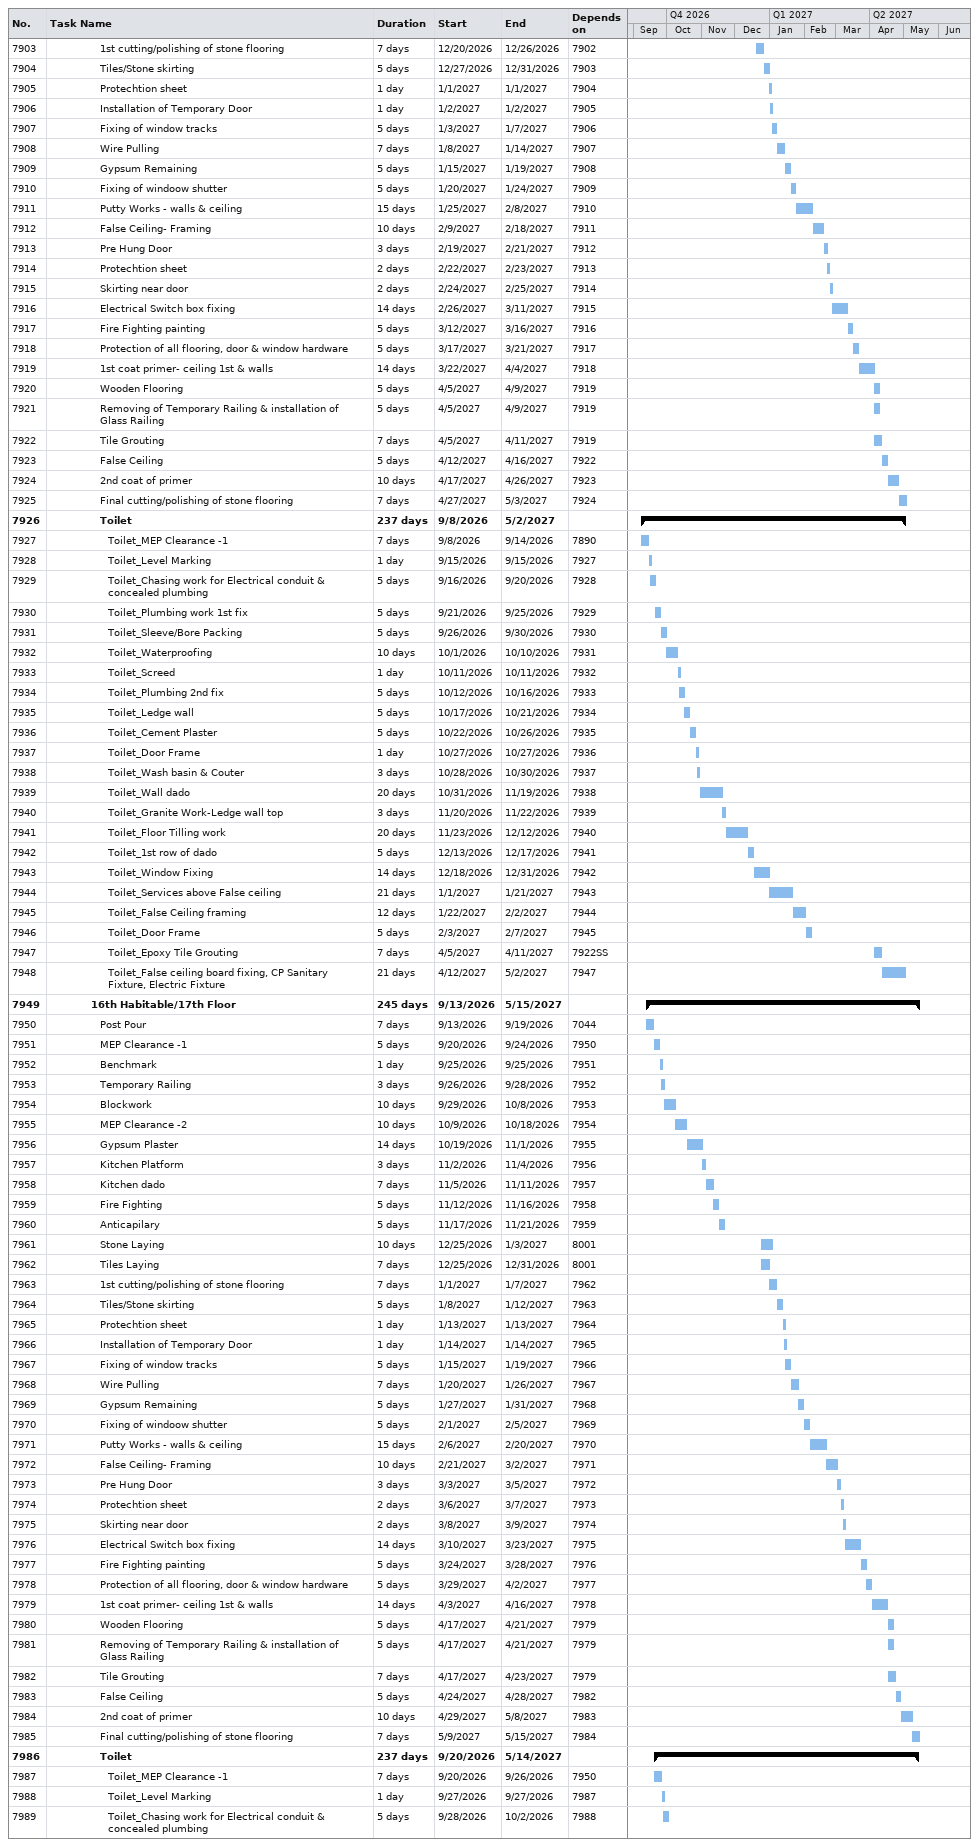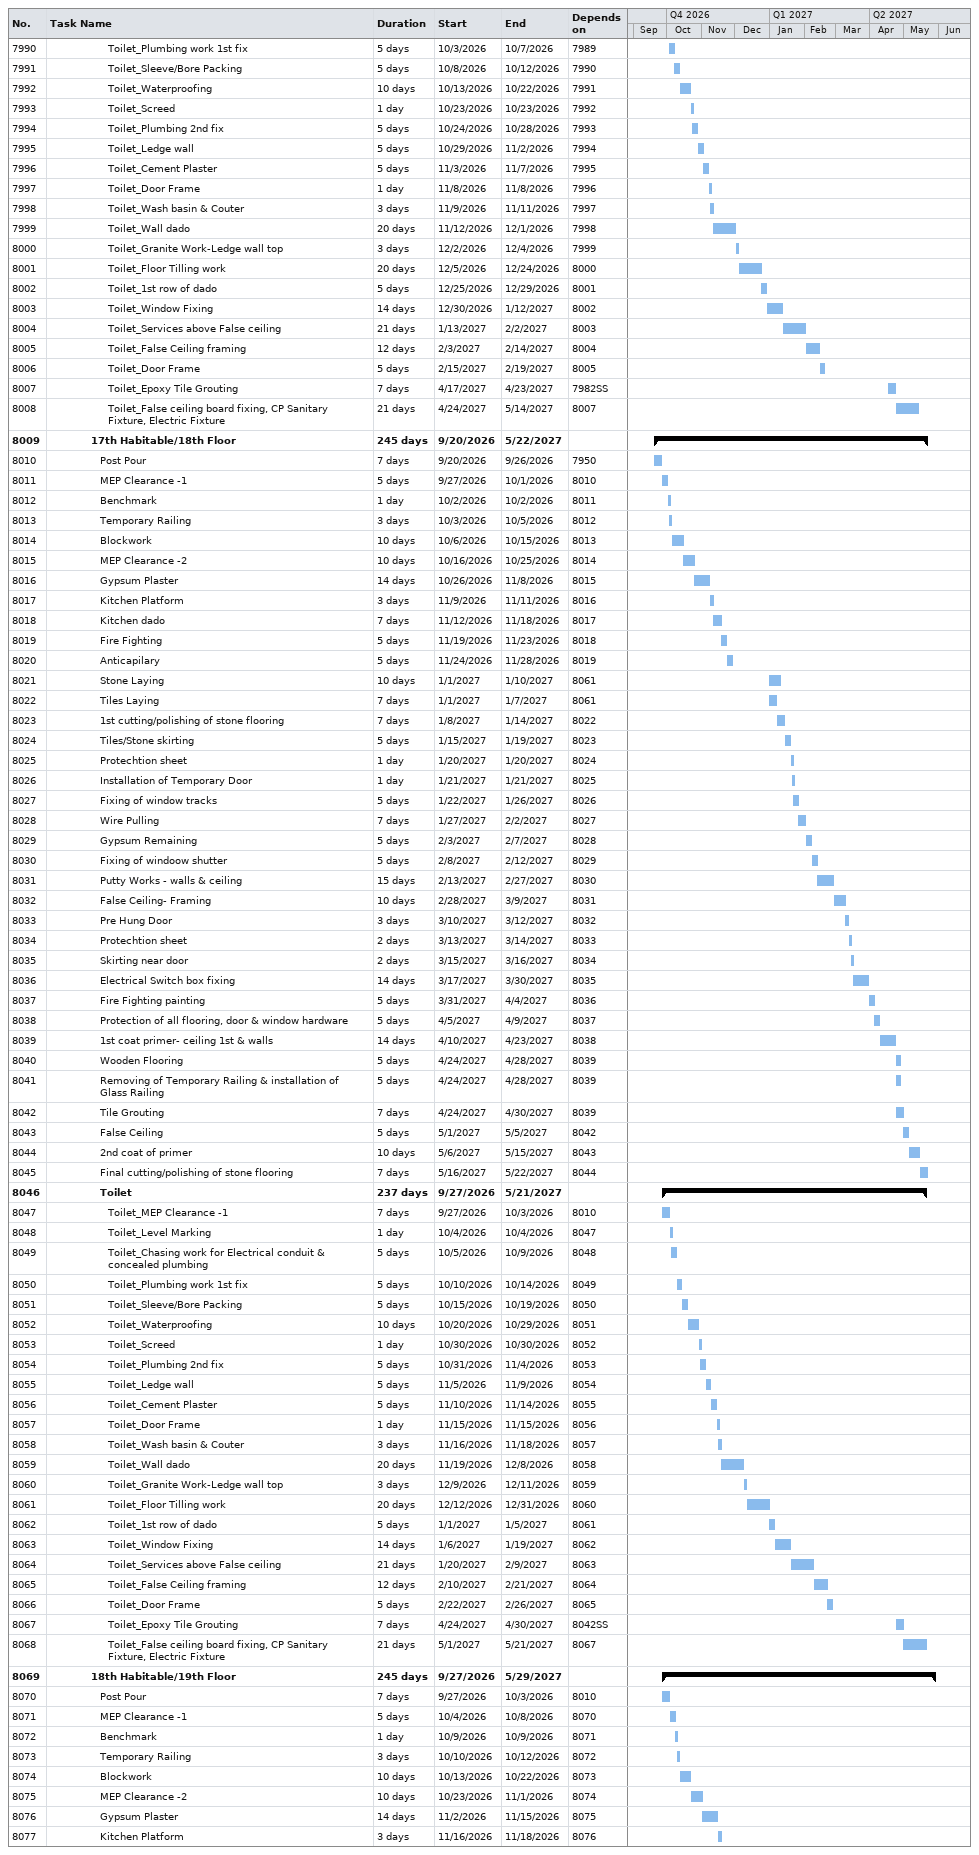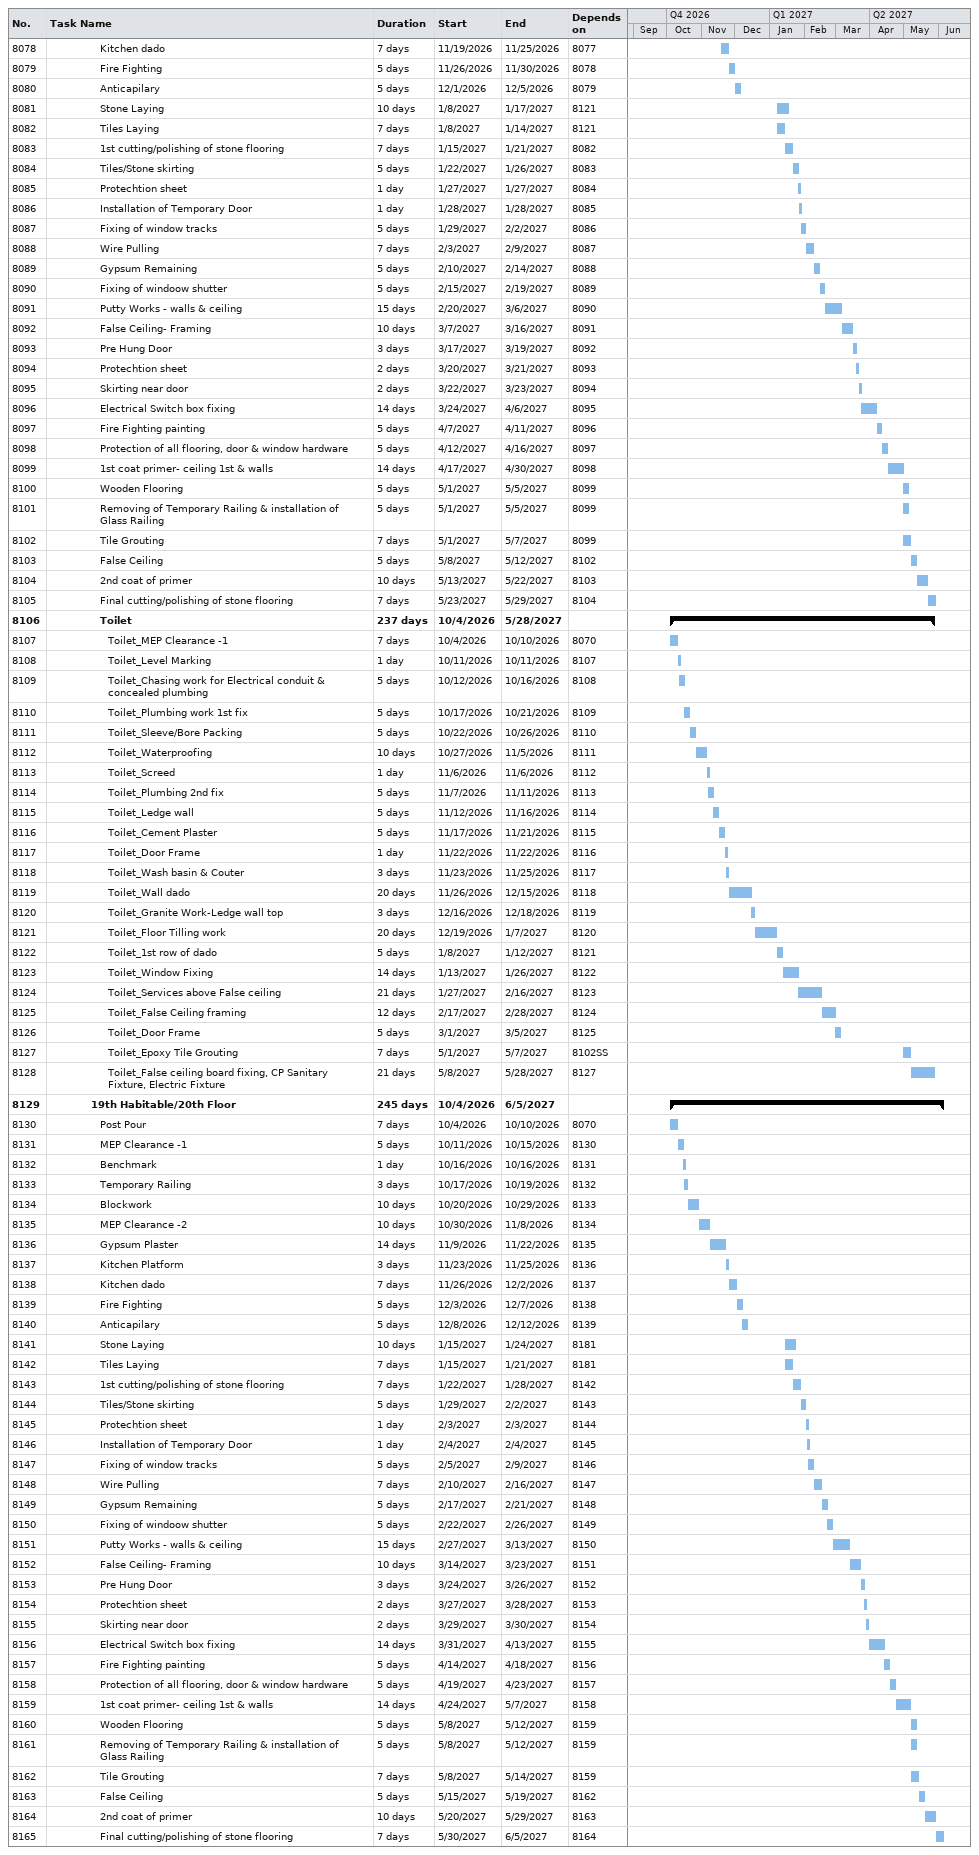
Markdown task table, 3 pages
| ID | Level | Task | Duration | Start | Finish | Predecessors |
|---|---|---|---|---|---|---|
| 7903 | 7 | 1st cutting/polishing of stone flooring | 7d | 2026-12-20 | 2026-12-26 | 7902 |
| 7904 | 7 | Tiles/Stone skirting | 5d | 2026-12-27 | 2026-12-31 | 7903 |
| 7905 | 7 | Protechtion sheet | 1d | 2027-01-01 | 2027-01-01 | 7904 |
| 7906 | 7 | Installation of Temporary Door | 1d | 2027-01-02 | 2027-01-02 | 7905 |
| 7907 | 7 | Fixing of window tracks | 5d | 2027-01-03 | 2027-01-07 | 7906 |
| 7908 | 7 | Wire Pulling | 7d | 2027-01-08 | 2027-01-14 | 7907 |
| 7909 | 7 | Gypsum Remaining | 5d | 2027-01-15 | 2027-01-19 | 7908 |
| 7910 | 7 | Fixing of windoow shutter | 5d | 2027-01-20 | 2027-01-24 | 7909 |
| 7911 | 7 | Putty Works - walls & ceiling | 15d | 2027-01-25 | 2027-02-08 | 7910 |
| 7912 | 7 | False Ceiling- Framing | 10d | 2027-02-09 | 2027-02-18 | 7911 |
| 7913 | 7 | Pre Hung Door | 3d | 2027-02-19 | 2027-02-21 | 7912 |
| 7914 | 7 | Protechtion sheet | 2d | 2027-02-22 | 2027-02-23 | 7913 |
| 7915 | 7 | Skirting near door | 2d | 2027-02-24 | 2027-02-25 | 7914 |
| 7916 | 7 | Electrical Switch box fixing | 14d | 2027-02-26 | 2027-03-11 | 7915 |
| 7917 | 7 | Fire Fighting painting | 5d | 2027-03-12 | 2027-03-16 | 7916 |
| 7918 | 7 | Protection of all flooring, door & window hardware | 5d | 2027-03-17 | 2027-03-21 | 7917 |
| 7919 | 7 | 1st coat primer- ceiling 1st & walls | 14d | 2027-03-22 | 2027-04-04 | 7918 |
| 7920 | 7 | Wooden Flooring | 5d | 2027-04-05 | 2027-04-09 | 7919 |
| 7921 | 7 | Removing of Temporary Railing & installation of Glass Railing | 5d | 2027-04-05 | 2027-04-09 | 7919 |
| 7922 | 7 | Tile Grouting | 7d | 2027-04-05 | 2027-04-11 | 7919 |
| 7923 | 7 | False Ceiling | 5d | 2027-04-12 | 2027-04-16 | 7922 |
| 7924 | 7 | 2nd coat of primer | 10d | 2027-04-17 | 2027-04-26 | 7923 |
| 7925 | 7 | Final cutting/polishing of stone flooring | 7d | 2027-04-27 | 2027-05-03 | 7924 |
| 7926 | 7 | **Toilet** | 237d | 2026-09-08 | 2027-05-02 |  |
| 7927 | 8 | Toilet_MEP Clearance -1 | 7d | 2026-09-08 | 2026-09-14 | 7890 |
| 7928 | 8 | Toilet_Level Marking | 1d | 2026-09-15 | 2026-09-15 | 7927 |
| 7929 | 8 | Toilet_Chasing work for Electrical conduit & concealed plumbing | 5d | 2026-09-16 | 2026-09-20 | 7928 |
| 7930 | 8 | Toilet_Plumbing work 1st fix | 5d | 2026-09-21 | 2026-09-25 | 7929 |
| 7931 | 8 | Toilet_Sleeve/Bore Packing | 5d | 2026-09-26 | 2026-09-30 | 7930 |
| 7932 | 8 | Toilet_Waterproofing | 10d | 2026-10-01 | 2026-10-10 | 7931 |
| 7933 | 8 | Toilet_Screed | 1d | 2026-10-11 | 2026-10-11 | 7932 |
| 7934 | 8 | Toilet_Plumbing 2nd fix | 5d | 2026-10-12 | 2026-10-16 | 7933 |
| 7935 | 8 | Toilet_Ledge wall | 5d | 2026-10-17 | 2026-10-21 | 7934 |
| 7936 | 8 | Toilet_Cement Plaster | 5d | 2026-10-22 | 2026-10-26 | 7935 |
| 7937 | 8 | Toilet_Door Frame | 1d | 2026-10-27 | 2026-10-27 | 7936 |
| 7938 | 8 | Toilet_Wash basin & Couter | 3d | 2026-10-28 | 2026-10-30 | 7937 |
| 7939 | 8 | Toilet_Wall dado | 20d | 2026-10-31 | 2026-11-19 | 7938 |
| 7940 | 8 | Toilet_Granite Work-Ledge wall top | 3d | 2026-11-20 | 2026-11-22 | 7939 |
| 7941 | 8 | Toilet_Floor Tilling work | 20d | 2026-11-23 | 2026-12-12 | 7940 |
| 7942 | 8 | Toilet_1st row of dado | 5d | 2026-12-13 | 2026-12-17 | 7941 |
| 7943 | 8 | Toilet_Window Fixing | 14d | 2026-12-18 | 2026-12-31 | 7942 |
| 7944 | 8 | Toilet_Services above False ceiling | 21d | 2027-01-01 | 2027-01-21 | 7943 |
| 7945 | 8 | Toilet_False Ceiling framing | 12d | 2027-01-22 | 2027-02-02 | 7944 |
| 7946 | 8 | Toilet_Door Frame | 5d | 2027-02-03 | 2027-02-07 | 7945 |
| 7947 | 8 | Toilet_Epoxy Tile Grouting | 7d | 2027-04-05 | 2027-04-11 | 7922SS |
| 7948 | 8 | Toilet_False ceiling board fixing, CP Sanitary Fixture, Electric Fixture | 21d | 2027-04-12 | 2027-05-02 | 7947 |
| 7949 | 6 | **16th Habitable/17th Floor** | 245d | 2026-09-13 | 2027-05-15 |  |
| 7950 | 7 | Post Pour | 7d | 2026-09-13 | 2026-09-19 | 7044 |
| 7951 | 7 | MEP Clearance -1 | 5d | 2026-09-20 | 2026-09-24 | 7950 |
| 7952 | 7 | Benchmark | 1d | 2026-09-25 | 2026-09-25 | 7951 |
| 7953 | 7 | Temporary Railing | 3d | 2026-09-26 | 2026-09-28 | 7952 |
| 7954 | 7 | Blockwork | 10d | 2026-09-29 | 2026-10-08 | 7953 |
| 7955 | 7 | MEP Clearance -2 | 10d | 2026-10-09 | 2026-10-18 | 7954 |
| 7956 | 7 | Gypsum Plaster | 14d | 2026-10-19 | 2026-11-01 | 7955 |
| 7957 | 7 | Kitchen Platform | 3d | 2026-11-02 | 2026-11-04 | 7956 |
| 7958 | 7 | Kitchen dado | 7d | 2026-11-05 | 2026-11-11 | 7957 |
| 7959 | 7 | Fire Fighting | 5d | 2026-11-12 | 2026-11-16 | 7958 |
| 7960 | 7 | Anticapilary | 5d | 2026-11-17 | 2026-11-21 | 7959 |
| 7961 | 7 | Stone Laying | 10d | 2026-12-25 | 2027-01-03 | 8001 |
| 7962 | 7 | Tiles Laying | 7d | 2026-12-25 | 2026-12-31 | 8001 |
| 7963 | 7 | 1st cutting/polishing of stone flooring | 7d | 2027-01-01 | 2027-01-07 | 7962 |
| 7964 | 7 | Tiles/Stone skirting | 5d | 2027-01-08 | 2027-01-12 | 7963 |
| 7965 | 7 | Protechtion sheet | 1d | 2027-01-13 | 2027-01-13 | 7964 |
| 7966 | 7 | Installation of Temporary Door | 1d | 2027-01-14 | 2027-01-14 | 7965 |
| 7967 | 7 | Fixing of window tracks | 5d | 2027-01-15 | 2027-01-19 | 7966 |
| 7968 | 7 | Wire Pulling | 7d | 2027-01-20 | 2027-01-26 | 7967 |
| 7969 | 7 | Gypsum Remaining | 5d | 2027-01-27 | 2027-01-31 | 7968 |
| 7970 | 7 | Fixing of windoow shutter | 5d | 2027-02-01 | 2027-02-05 | 7969 |
| 7971 | 7 | Putty Works - walls & ceiling | 15d | 2027-02-06 | 2027-02-20 | 7970 |
| 7972 | 7 | False Ceiling- Framing | 10d | 2027-02-21 | 2027-03-02 | 7971 |
| 7973 | 7 | Pre Hung Door | 3d | 2027-03-03 | 2027-03-05 | 7972 |
| 7974 | 7 | Protechtion sheet | 2d | 2027-03-06 | 2027-03-07 | 7973 |
| 7975 | 7 | Skirting near door | 2d | 2027-03-08 | 2027-03-09 | 7974 |
| 7976 | 7 | Electrical Switch box fixing | 14d | 2027-03-10 | 2027-03-23 | 7975 |
| 7977 | 7 | Fire Fighting painting | 5d | 2027-03-24 | 2027-03-28 | 7976 |
| 7978 | 7 | Protection of all flooring, door & window hardware | 5d | 2027-03-29 | 2027-04-02 | 7977 |
| 7979 | 7 | 1st coat primer- ceiling 1st & walls | 14d | 2027-04-03 | 2027-04-16 | 7978 |
| 7980 | 7 | Wooden Flooring | 5d | 2027-04-17 | 2027-04-21 | 7979 |
| 7981 | 7 | Removing of Temporary Railing & installation of Glass Railing | 5d | 2027-04-17 | 2027-04-21 | 7979 |
| 7982 | 7 | Tile Grouting | 7d | 2027-04-17 | 2027-04-23 | 7979 |
| 7983 | 7 | False Ceiling | 5d | 2027-04-24 | 2027-04-28 | 7982 |
| 7984 | 7 | 2nd coat of primer | 10d | 2027-04-29 | 2027-05-08 | 7983 |
| 7985 | 7 | Final cutting/polishing of stone flooring | 7d | 2027-05-09 | 2027-05-15 | 7984 |
| 7986 | 7 | **Toilet** | 237d | 2026-09-20 | 2027-05-14 |  |
| 7987 | 8 | Toilet_MEP Clearance -1 | 7d | 2026-09-20 | 2026-09-26 | 7950 |
| 7988 | 8 | Toilet_Level Marking | 1d | 2026-09-27 | 2026-09-27 | 7987 |
| 7989 | 8 | Toilet_Chasing work for Electrical conduit & concealed plumbing | 5d | 2026-09-28 | 2026-10-02 | 7988 |
| 7990 | 8 | Toilet_Plumbing work 1st fix | 5d | 2026-10-03 | 2026-10-07 | 7989 |
| 7991 | 8 | Toilet_Sleeve/Bore Packing | 5d | 2026-10-08 | 2026-10-12 | 7990 |
| 7992 | 8 | Toilet_Waterproofing | 10d | 2026-10-13 | 2026-10-22 | 7991 |
| 7993 | 8 | Toilet_Screed | 1d | 2026-10-23 | 2026-10-23 | 7992 |
| 7994 | 8 | Toilet_Plumbing 2nd fix | 5d | 2026-10-24 | 2026-10-28 | 7993 |
| 7995 | 8 | Toilet_Ledge wall | 5d | 2026-10-29 | 2026-11-02 | 7994 |
| 7996 | 8 | Toilet_Cement Plaster | 5d | 2026-11-03 | 2026-11-07 | 7995 |
| 7997 | 8 | Toilet_Door Frame | 1d | 2026-11-08 | 2026-11-08 | 7996 |
| 7998 | 8 | Toilet_Wash basin & Couter | 3d | 2026-11-09 | 2026-11-11 | 7997 |
| 7999 | 8 | Toilet_Wall dado | 20d | 2026-11-12 | 2026-12-01 | 7998 |
| 8000 | 8 | Toilet_Granite Work-Ledge wall top | 3d | 2026-12-02 | 2026-12-04 | 7999 |
| 8001 | 8 | Toilet_Floor Tilling work | 20d | 2026-12-05 | 2026-12-24 | 8000 |
| 8002 | 8 | Toilet_1st row of dado | 5d | 2026-12-25 | 2026-12-29 | 8001 |
| 8003 | 8 | Toilet_Window Fixing | 14d | 2026-12-30 | 2027-01-12 | 8002 |
| 8004 | 8 | Toilet_Services above False ceiling | 21d | 2027-01-13 | 2027-02-02 | 8003 |
| 8005 | 8 | Toilet_False Ceiling framing | 12d | 2027-02-03 | 2027-02-14 | 8004 |
| 8006 | 8 | Toilet_Door Frame | 5d | 2027-02-15 | 2027-02-19 | 8005 |
| 8007 | 8 | Toilet_Epoxy Tile Grouting | 7d | 2027-04-17 | 2027-04-23 | 7982SS |
| 8008 | 8 | Toilet_False ceiling board fixing, CP Sanitary Fixture, Electric Fixture | 21d | 2027-04-24 | 2027-05-14 | 8007 |
| 8009 | 6 | **17th Habitable/18th Floor** | 245d | 2026-09-20 | 2027-05-22 |  |
| 8010 | 7 | Post Pour | 7d | 2026-09-20 | 2026-09-26 | 7950 |
| 8011 | 7 | MEP Clearance -1 | 5d | 2026-09-27 | 2026-10-01 | 8010 |
| 8012 | 7 | Benchmark | 1d | 2026-10-02 | 2026-10-02 | 8011 |
| 8013 | 7 | Temporary Railing | 3d | 2026-10-03 | 2026-10-05 | 8012 |
| 8014 | 7 | Blockwork | 10d | 2026-10-06 | 2026-10-15 | 8013 |
| 8015 | 7 | MEP Clearance -2 | 10d | 2026-10-16 | 2026-10-25 | 8014 |
| 8016 | 7 | Gypsum Plaster | 14d | 2026-10-26 | 2026-11-08 | 8015 |
| 8017 | 7 | Kitchen Platform | 3d | 2026-11-09 | 2026-11-11 | 8016 |
| 8018 | 7 | Kitchen dado | 7d | 2026-11-12 | 2026-11-18 | 8017 |
| 8019 | 7 | Fire Fighting | 5d | 2026-11-19 | 2026-11-23 | 8018 |
| 8020 | 7 | Anticapilary | 5d | 2026-11-24 | 2026-11-28 | 8019 |
| 8021 | 7 | Stone Laying | 10d | 2027-01-01 | 2027-01-10 | 8061 |
| 8022 | 7 | Tiles Laying | 7d | 2027-01-01 | 2027-01-07 | 8061 |
| 8023 | 7 | 1st cutting/polishing of stone flooring | 7d | 2027-01-08 | 2027-01-14 | 8022 |
| 8024 | 7 | Tiles/Stone skirting | 5d | 2027-01-15 | 2027-01-19 | 8023 |
| 8025 | 7 | Protechtion sheet | 1d | 2027-01-20 | 2027-01-20 | 8024 |
| 8026 | 7 | Installation of Temporary Door | 1d | 2027-01-21 | 2027-01-21 | 8025 |
| 8027 | 7 | Fixing of window tracks | 5d | 2027-01-22 | 2027-01-26 | 8026 |
| 8028 | 7 | Wire Pulling | 7d | 2027-01-27 | 2027-02-02 | 8027 |
| 8029 | 7 | Gypsum Remaining | 5d | 2027-02-03 | 2027-02-07 | 8028 |
| 8030 | 7 | Fixing of windoow shutter | 5d | 2027-02-08 | 2027-02-12 | 8029 |
| 8031 | 7 | Putty Works - walls & ceiling | 15d | 2027-02-13 | 2027-02-27 | 8030 |
| 8032 | 7 | False Ceiling- Framing | 10d | 2027-02-28 | 2027-03-09 | 8031 |
| 8033 | 7 | Pre Hung Door | 3d | 2027-03-10 | 2027-03-12 | 8032 |
| 8034 | 7 | Protechtion sheet | 2d | 2027-03-13 | 2027-03-14 | 8033 |
| 8035 | 7 | Skirting near door | 2d | 2027-03-15 | 2027-03-16 | 8034 |
| 8036 | 7 | Electrical Switch box fixing | 14d | 2027-03-17 | 2027-03-30 | 8035 |
| 8037 | 7 | Fire Fighting painting | 5d | 2027-03-31 | 2027-04-04 | 8036 |
| 8038 | 7 | Protection of all flooring, door & window hardware | 5d | 2027-04-05 | 2027-04-09 | 8037 |
| 8039 | 7 | 1st coat primer- ceiling 1st & walls | 14d | 2027-04-10 | 2027-04-23 | 8038 |
| 8040 | 7 | Wooden Flooring | 5d | 2027-04-24 | 2027-04-28 | 8039 |
| 8041 | 7 | Removing of Temporary Railing & installation of Glass Railing | 5d | 2027-04-24 | 2027-04-28 | 8039 |
| 8042 | 7 | Tile Grouting | 7d | 2027-04-24 | 2027-04-30 | 8039 |
| 8043 | 7 | False Ceiling | 5d | 2027-05-01 | 2027-05-05 | 8042 |
| 8044 | 7 | 2nd coat of primer | 10d | 2027-05-06 | 2027-05-15 | 8043 |
| 8045 | 7 | Final cutting/polishing of stone flooring | 7d | 2027-05-16 | 2027-05-22 | 8044 |
| 8046 | 7 | **Toilet** | 237d | 2026-09-27 | 2027-05-21 |  |
| 8047 | 8 | Toilet_MEP Clearance -1 | 7d | 2026-09-27 | 2026-10-03 | 8010 |
| 8048 | 8 | Toilet_Level Marking | 1d | 2026-10-04 | 2026-10-04 | 8047 |
| 8049 | 8 | Toilet_Chasing work for Electrical conduit & concealed plumbing | 5d | 2026-10-05 | 2026-10-09 | 8048 |
| 8050 | 8 | Toilet_Plumbing work 1st fix | 5d | 2026-10-10 | 2026-10-14 | 8049 |
| 8051 | 8 | Toilet_Sleeve/Bore Packing | 5d | 2026-10-15 | 2026-10-19 | 8050 |
| 8052 | 8 | Toilet_Waterproofing | 10d | 2026-10-20 | 2026-10-29 | 8051 |
| 8053 | 8 | Toilet_Screed | 1d | 2026-10-30 | 2026-10-30 | 8052 |
| 8054 | 8 | Toilet_Plumbing 2nd fix | 5d | 2026-10-31 | 2026-11-04 | 8053 |
| 8055 | 8 | Toilet_Ledge wall | 5d | 2026-11-05 | 2026-11-09 | 8054 |
| 8056 | 8 | Toilet_Cement Plaster | 5d | 2026-11-10 | 2026-11-14 | 8055 |
| 8057 | 8 | Toilet_Door Frame | 1d | 2026-11-15 | 2026-11-15 | 8056 |
| 8058 | 8 | Toilet_Wash basin & Couter | 3d | 2026-11-16 | 2026-11-18 | 8057 |
| 8059 | 8 | Toilet_Wall dado | 20d | 2026-11-19 | 2026-12-08 | 8058 |
| 8060 | 8 | Toilet_Granite Work-Ledge wall top | 3d | 2026-12-09 | 2026-12-11 | 8059 |
| 8061 | 8 | Toilet_Floor Tilling work | 20d | 2026-12-12 | 2026-12-31 | 8060 |
| 8062 | 8 | Toilet_1st row of dado | 5d | 2027-01-01 | 2027-01-05 | 8061 |
| 8063 | 8 | Toilet_Window Fixing | 14d | 2027-01-06 | 2027-01-19 | 8062 |
| 8064 | 8 | Toilet_Services above False ceiling | 21d | 2027-01-20 | 2027-02-09 | 8063 |
| 8065 | 8 | Toilet_False Ceiling framing | 12d | 2027-02-10 | 2027-02-21 | 8064 |
| 8066 | 8 | Toilet_Door Frame | 5d | 2027-02-22 | 2027-02-26 | 8065 |
| 8067 | 8 | Toilet_Epoxy Tile Grouting | 7d | 2027-04-24 | 2027-04-30 | 8042SS |
| 8068 | 8 | Toilet_False ceiling board fixing, CP Sanitary Fixture, Electric Fixture | 21d | 2027-05-01 | 2027-05-21 | 8067 |
| 8069 | 6 | **18th Habitable/19th Floor** | 245d | 2026-09-27 | 2027-05-29 |  |
| 8070 | 7 | Post Pour | 7d | 2026-09-27 | 2026-10-03 | 8010 |
| 8071 | 7 | MEP Clearance -1 | 5d | 2026-10-04 | 2026-10-08 | 8070 |
| 8072 | 7 | Benchmark | 1d | 2026-10-09 | 2026-10-09 | 8071 |
| 8073 | 7 | Temporary Railing | 3d | 2026-10-10 | 2026-10-12 | 8072 |
| 8074 | 7 | Blockwork | 10d | 2026-10-13 | 2026-10-22 | 8073 |
| 8075 | 7 | MEP Clearance -2 | 10d | 2026-10-23 | 2026-11-01 | 8074 |
| 8076 | 7 | Gypsum Plaster | 14d | 2026-11-02 | 2026-11-15 | 8075 |
| 8077 | 7 | Kitchen Platform | 3d | 2026-11-16 | 2026-11-18 | 8076 |
| 8078 | 7 | Kitchen dado | 7d | 2026-11-19 | 2026-11-25 | 8077 |
| 8079 | 7 | Fire Fighting | 5d | 2026-11-26 | 2026-11-30 | 8078 |
| 8080 | 7 | Anticapilary | 5d | 2026-12-01 | 2026-12-05 | 8079 |
| 8081 | 7 | Stone Laying | 10d | 2027-01-08 | 2027-01-17 | 8121 |
| 8082 | 7 | Tiles Laying | 7d | 2027-01-08 | 2027-01-14 | 8121 |
| 8083 | 7 | 1st cutting/polishing of stone flooring | 7d | 2027-01-15 | 2027-01-21 | 8082 |
| 8084 | 7 | Tiles/Stone skirting | 5d | 2027-01-22 | 2027-01-26 | 8083 |
| 8085 | 7 | Protechtion sheet | 1d | 2027-01-27 | 2027-01-27 | 8084 |
| 8086 | 7 | Installation of Temporary Door | 1d | 2027-01-28 | 2027-01-28 | 8085 |
| 8087 | 7 | Fixing of window tracks | 5d | 2027-01-29 | 2027-02-02 | 8086 |
| 8088 | 7 | Wire Pulling | 7d | 2027-02-03 | 2027-02-09 | 8087 |
| 8089 | 7 | Gypsum Remaining | 5d | 2027-02-10 | 2027-02-14 | 8088 |
| 8090 | 7 | Fixing of windoow shutter | 5d | 2027-02-15 | 2027-02-19 | 8089 |
| 8091 | 7 | Putty Works - walls & ceiling | 15d | 2027-02-20 | 2027-03-06 | 8090 |
| 8092 | 7 | False Ceiling- Framing | 10d | 2027-03-07 | 2027-03-16 | 8091 |
| 8093 | 7 | Pre Hung Door | 3d | 2027-03-17 | 2027-03-19 | 8092 |
| 8094 | 7 | Protechtion sheet | 2d | 2027-03-20 | 2027-03-21 | 8093 |
| 8095 | 7 | Skirting near door | 2d | 2027-03-22 | 2027-03-23 | 8094 |
| 8096 | 7 | Electrical Switch box fixing | 14d | 2027-03-24 | 2027-04-06 | 8095 |
| 8097 | 7 | Fire Fighting painting | 5d | 2027-04-07 | 2027-04-11 | 8096 |
| 8098 | 7 | Protection of all flooring, door & window hardware | 5d | 2027-04-12 | 2027-04-16 | 8097 |
| 8099 | 7 | 1st coat primer- ceiling 1st & walls | 14d | 2027-04-17 | 2027-04-30 | 8098 |
| 8100 | 7 | Wooden Flooring | 5d | 2027-05-01 | 2027-05-05 | 8099 |
| 8101 | 7 | Removing of Temporary Railing & installation of Glass Railing | 5d | 2027-05-01 | 2027-05-05 | 8099 |
| 8102 | 7 | Tile Grouting | 7d | 2027-05-01 | 2027-05-07 | 8099 |
| 8103 | 7 | False Ceiling | 5d | 2027-05-08 | 2027-05-12 | 8102 |
| 8104 | 7 | 2nd coat of primer | 10d | 2027-05-13 | 2027-05-22 | 8103 |
| 8105 | 7 | Final cutting/polishing of stone flooring | 7d | 2027-05-23 | 2027-05-29 | 8104 |
| 8106 | 7 | **Toilet** | 237d | 2026-10-04 | 2027-05-28 |  |
| 8107 | 8 | Toilet_MEP Clearance -1 | 7d | 2026-10-04 | 2026-10-10 | 8070 |
| 8108 | 8 | Toilet_Level Marking | 1d | 2026-10-11 | 2026-10-11 | 8107 |
| 8109 | 8 | Toilet_Chasing work for Electrical conduit & concealed plumbing | 5d | 2026-10-12 | 2026-10-16 | 8108 |
| 8110 | 8 | Toilet_Plumbing work 1st fix | 5d | 2026-10-17 | 2026-10-21 | 8109 |
| 8111 | 8 | Toilet_Sleeve/Bore Packing | 5d | 2026-10-22 | 2026-10-26 | 8110 |
| 8112 | 8 | Toilet_Waterproofing | 10d | 2026-10-27 | 2026-11-05 | 8111 |
| 8113 | 8 | Toilet_Screed | 1d | 2026-11-06 | 2026-11-06 | 8112 |
| 8114 | 8 | Toilet_Plumbing 2nd fix | 5d | 2026-11-07 | 2026-11-11 | 8113 |
| 8115 | 8 | Toilet_Ledge wall | 5d | 2026-11-12 | 2026-11-16 | 8114 |
| 8116 | 8 | Toilet_Cement Plaster | 5d | 2026-11-17 | 2026-11-21 | 8115 |
| 8117 | 8 | Toilet_Door Frame | 1d | 2026-11-22 | 2026-11-22 | 8116 |
| 8118 | 8 | Toilet_Wash basin & Couter | 3d | 2026-11-23 | 2026-11-25 | 8117 |
| 8119 | 8 | Toilet_Wall dado | 20d | 2026-11-26 | 2026-12-15 | 8118 |
| 8120 | 8 | Toilet_Granite Work-Ledge wall top | 3d | 2026-12-16 | 2026-12-18 | 8119 |
| 8121 | 8 | Toilet_Floor Tilling work | 20d | 2026-12-19 | 2027-01-07 | 8120 |
| 8122 | 8 | Toilet_1st row of dado | 5d | 2027-01-08 | 2027-01-12 | 8121 |
| 8123 | 8 | Toilet_Window Fixing | 14d | 2027-01-13 | 2027-01-26 | 8122 |
| 8124 | 8 | Toilet_Services above False ceiling | 21d | 2027-01-27 | 2027-02-16 | 8123 |
| 8125 | 8 | Toilet_False Ceiling framing | 12d | 2027-02-17 | 2027-02-28 | 8124 |
| 8126 | 8 | Toilet_Door Frame | 5d | 2027-03-01 | 2027-03-05 | 8125 |
| 8127 | 8 | Toilet_Epoxy Tile Grouting | 7d | 2027-05-01 | 2027-05-07 | 8102SS |
| 8128 | 8 | Toilet_False ceiling board fixing, CP Sanitary Fixture, Electric Fixture | 21d | 2027-05-08 | 2027-05-28 | 8127 |
| 8129 | 6 | **19th Habitable/20th Floor** | 245d | 2026-10-04 | 2027-06-05 |  |
| 8130 | 7 | Post Pour | 7d | 2026-10-04 | 2026-10-10 | 8070 |
| 8131 | 7 | MEP Clearance -1 | 5d | 2026-10-11 | 2026-10-15 | 8130 |
| 8132 | 7 | Benchmark | 1d | 2026-10-16 | 2026-10-16 | 8131 |
| 8133 | 7 | Temporary Railing | 3d | 2026-10-17 | 2026-10-19 | 8132 |
| 8134 | 7 | Blockwork | 10d | 2026-10-20 | 2026-10-29 | 8133 |
| 8135 | 7 | MEP Clearance -2 | 10d | 2026-10-30 | 2026-11-08 | 8134 |
| 8136 | 7 | Gypsum Plaster | 14d | 2026-11-09 | 2026-11-22 | 8135 |
| 8137 | 7 | Kitchen Platform | 3d | 2026-11-23 | 2026-11-25 | 8136 |
| 8138 | 7 | Kitchen dado | 7d | 2026-11-26 | 2026-12-02 | 8137 |
| 8139 | 7 | Fire Fighting | 5d | 2026-12-03 | 2026-12-07 | 8138 |
| 8140 | 7 | Anticapilary | 5d | 2026-12-08 | 2026-12-12 | 8139 |
| 8141 | 7 | Stone Laying | 10d | 2027-01-15 | 2027-01-24 | 8181 |
| 8142 | 7 | Tiles Laying | 7d | 2027-01-15 | 2027-01-21 | 8181 |
| 8143 | 7 | 1st cutting/polishing of stone flooring | 7d | 2027-01-22 | 2027-01-28 | 8142 |
| 8144 | 7 | Tiles/Stone skirting | 5d | 2027-01-29 | 2027-02-02 | 8143 |
| 8145 | 7 | Protechtion sheet | 1d | 2027-02-03 | 2027-02-03 | 8144 |
| 8146 | 7 | Installation of Temporary Door | 1d | 2027-02-04 | 2027-02-04 | 8145 |
| 8147 | 7 | Fixing of window tracks | 5d | 2027-02-05 | 2027-02-09 | 8146 |
| 8148 | 7 | Wire Pulling | 7d | 2027-02-10 | 2027-02-16 | 8147 |
| 8149 | 7 | Gypsum Remaining | 5d | 2027-02-17 | 2027-02-21 | 8148 |
| 8150 | 7 | Fixing of windoow shutter | 5d | 2027-02-22 | 2027-02-26 | 8149 |
| 8151 | 7 | Putty Works - walls & ceiling | 15d | 2027-02-27 | 2027-03-13 | 8150 |
| 8152 | 7 | False Ceiling- Framing | 10d | 2027-03-14 | 2027-03-23 | 8151 |
| 8153 | 7 | Pre Hung Door | 3d | 2027-03-24 | 2027-03-26 | 8152 |
| 8154 | 7 | Protechtion sheet | 2d | 2027-03-27 | 2027-03-28 | 8153 |
| 8155 | 7 | Skirting near door | 2d | 2027-03-29 | 2027-03-30 | 8154 |
| 8156 | 7 | Electrical Switch box fixing | 14d | 2027-03-31 | 2027-04-13 | 8155 |
| 8157 | 7 | Fire Fighting painting | 5d | 2027-04-14 | 2027-04-18 | 8156 |
| 8158 | 7 | Protection of all flooring, door & window hardware | 5d | 2027-04-19 | 2027-04-23 | 8157 |
| 8159 | 7 | 1st coat primer- ceiling 1st & walls | 14d | 2027-04-24 | 2027-05-07 | 8158 |
| 8160 | 7 | Wooden Flooring | 5d | 2027-05-08 | 2027-05-12 | 8159 |
| 8161 | 7 | Removing of Temporary Railing & installation of Glass Railing | 5d | 2027-05-08 | 2027-05-12 | 8159 |
| 8162 | 7 | Tile Grouting | 7d | 2027-05-08 | 2027-05-14 | 8159 |
| 8163 | 7 | False Ceiling | 5d | 2027-05-15 | 2027-05-19 | 8162 |
| 8164 | 7 | 2nd coat of primer | 10d | 2027-05-20 | 2027-05-29 | 8163 |
| 8165 | 7 | Final cutting/polishing of stone flooring | 7d | 2027-05-30 | 2027-06-05 | 8164 |
